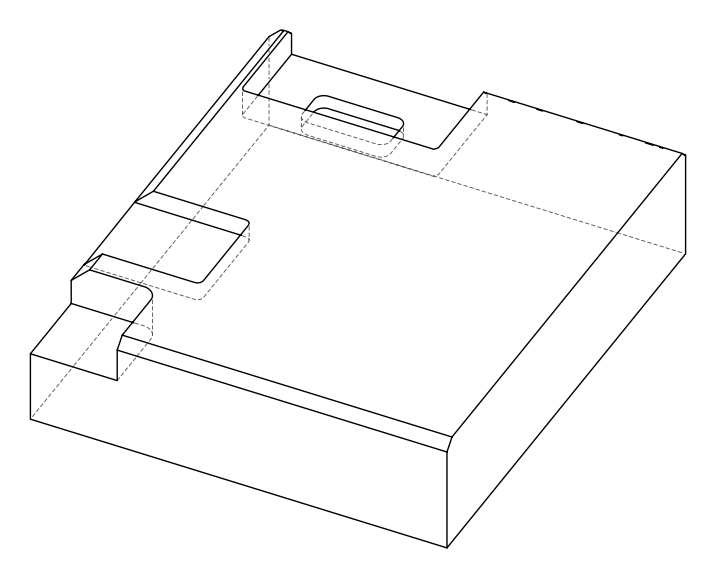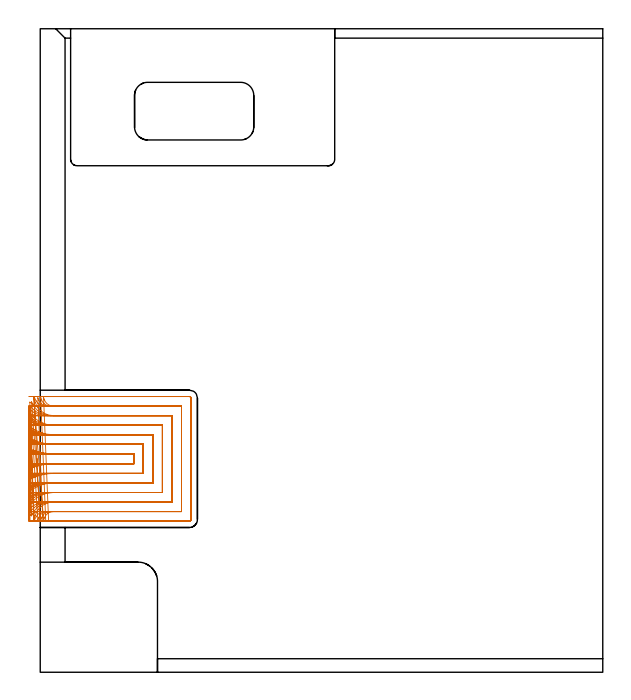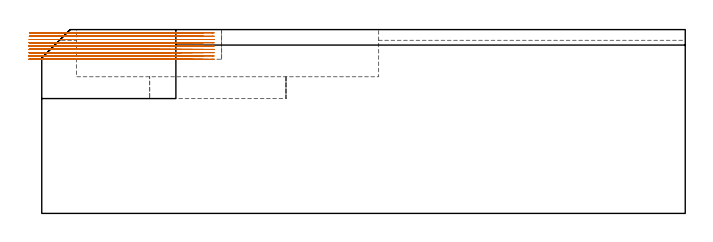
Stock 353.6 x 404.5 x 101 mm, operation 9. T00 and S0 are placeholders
(PLAN: 9 operations, 3 tool changes, 279.3 min)
(1 AREA_MILL | FG_CHAMFER_SURFACE | UGT0205_001 | 1.31 min | 4433 mm3)
(2 AREA_MILL_1 | FG_CHAMFER_SURFACE_1 | UGT0205_001 | 0.31 min | 296 mm3)
(3 AREA_MILL_2 | FG_CHAMFER_SURFACE_2 | UGT0205_001 | 4.19 min | 2998 mm3)
(4 AREA_MILL_3 | FG_CHAMFER_SURFACE_3 | UGT0205_001 | 11.11 min | 28401 mm3)
(5 AREA_MILL_4 | FG_CHAMFER_SURFACE_4 | UGT0205_001 | 9.1 min | 10303 mm3)
(6 MILL_CORNER_NOTCH_RECTANGULAR | CORNER_NOTCH_RECTANGULAR | NXT0201_012 | Follow Part, ap 4, ae 75% | 12.07 min | 191010 mm3)
(7 MILL_RECTANGULAR_POCKET | POCKET_RECTANGULAR_STRAIGHT | NXT0201_012 | Follow Part, ap 4, ae 75% | 6.3 min | 100613 mm3)
(8 MILL_SLOT | SLOT_PARTIAL_RECTANGULAR | NXT0201_008 | Follow Part, ap 1.5, ae 75% | 199.34 min | 301149 mm3)
(9 MILL_SLOT_1 | SLOT_PARTIAL_RECTANGULAR_1 | UGT0201_007 | Follow Part, ap 2, ae 75% | 35.55 min | 137039 mm3)
(TOOL UGT0205_001 | Chamfer Mill 20 x 3 x 45 deg. | D20 FL50 Z2)
(TOOL NXT0201_012 | ENDMILL 16mm [2P460-1600-NA 1630] | D16 FL38 Z6)
(TOOL NXT0201_008 | ENDMILL 6mm [2P460-0600-NA 1630] | D6 FL26 Z6)
(TOOL UGT0201_007 | End Mill 8 mm | D8 FL19 Z4)
(OP 9 MILL_SLOT_1)
G17 G21 G94 G90
T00 M6
G54
G17 G0 G90 X-6.821 Y127.826 S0 M3
G43 Z111. H0
Z99.189
G94 G1 X-4. Y128.848 F250.
G2 X-1.897 Y129.537 R36. F500.
G1 X-1.995 Y134.149
X-1.897 Y129.537
G2 X8.261 Y131. R36.
G1 X58.8
Y137.3
X8.254
G2 X-4. Y139.45 R36.
G1 X-6.821 Y140.471 F250.
X-6.738 Y121.154
X-4. Y122.38
G2 X8.261 Y125. R30. F500.
G1 X64.8
Y143.3
X8.254
G2 X-4. Y145.917 R30.
G1 X-6.738 Y147.142 F250.
X-6.579 Y114.099
X-4. Y115.632
G2 X8.261 Y119. R24. F500.
G1 X70.8
Y149.3
X8.254
G2 X-4. Y152.664 R24.
G1 X-6.579 Y154.196 F250.
X-6.196 Y106.135
X-4. Y108.179
G2 X8.261 Y113. R18. F500.
G1 X76.8
Y155.3
X8.254
G2 X-4. Y160.115 R18.
G1 X-6.197 Y162.158 F250.
X-4.087 Y95.725 F500.
X-3.19 Y98.587 F250.
G2 X8.261 Y107. R12. F500.
G1 X82.8
Y161.3
X8.254
G2 X-3.195 Y169.706 R12.
G1 X-4.094 Y172.569 F250.
X2.104 Y95.586 F500.
X2.604 Y97. F250.
G2 X8.261 Y101. R6. F500.
G1 X88.8
Y167.3
X8.254
G2 X2.597 Y171.3 R6.
G1 X2.097 Y172.714 F250.
X5.261 Y95. F500.
X8.261 F250.
X93.8 F500.
G3 X94.8 Y96. R1.
G1 Y172.3
G3 X93.8 Y173.3 R1.
G1 X8.254
X5.254 F250.
G0 Z111.
X-6.871 Y128.58
Z97.378
G1 X-4. Y129.451
G2 X6.447 Y131. R36. F500.
G1 X58.8
Y137.3
X6.44
G2 X-4. Y138.847 R36.
G1 X-6.871 Y139.717 F250.
X-6.812 Y122.078
X-4. Y123.122
G2 X6.447 Y125. R30. F500.
G1 X64.8
Y143.3
X6.44
G2 X-4. Y145.175 R30.
G1 X-6.812 Y146.219 F250.
X-6.701 Y115.301
X-4. Y116.607
G2 X6.447 Y119. R24. F500.
G1 X70.8
Y149.3
X6.44
G2 X-4. Y151.69 R24.
G1 X-6.701 Y152.995 F250.
X-6.443 Y107.917
X-4. Y109.658
G2 X6.447 Y113. R18. F500.
G1 X76.8
Y155.3
X6.44
G2 X-4. Y158.637 R18.
G1 X-6.444 Y160.377 F250.
X-5.476 Y98.296
X-3.999 Y100.907
G2 X6.447 Y107. R12. F500.
G1 X82.8
Y161.3
X6.44
G2 X-3.999 Y167.383 R12.
G1 X-5.479 Y169.992 F250.
X0.29 Y95.586 F500.
X0.79 Y97. F250.
G2 X6.447 Y101. R6. F500.
G1 X88.8
Y167.3
X6.44
G2 X0.784 Y171.3 R6.
G1 X0.284 Y172.714 F250.
X3.447 Y95. F500.
X6.447 F250.
X93.8 F500.
G3 X94.8 Y96. R1.
G1 Y172.3
G3 X93.8 Y173.3 R1.
G1 X6.44
X3.44 F250.
G0 Z111.
X-6.912 Y129.228
Z95.567
G1 X-4. Y129.948
G2 X4.639 Y131. R36. F500.
G1 X58.8
Y137.3
X4.633
G2 X-4. Y138.35 R36.
G1 X-6.912 Y139.07 F250.
X-6.873 Y122.865
X-4. Y123.729
G2 X4.639 Y125. R30. F500.
G1 X64.8
Y143.3
X4.633
G2 X-4. Y144.569 R30.
G1 X-6.873 Y145.432 F250.
X-6.799 Y116.311
X-4. Y117.391
G2 X4.639 Y119. R24. F500.
G1 X70.8
Y149.3
X4.633
G2 X-4. Y150.906 R24.
G1 X-6.799 Y151.985 F250.
X-6.632 Y109.352
X-4. Y110.791
G2 X4.639 Y113. R18. F500.
G1 X76.8
Y155.3
X4.633
G2 X-4. Y157.505 R18.
G1 X-6.632 Y158.944 F250.
X-6.082 Y101.169
X-4. Y103.329
G2 X4.639 Y107. R12. F500.
G1 X82.8
Y161.3
X4.633
G2 X-4. Y164.965 R12.
G1 X-6.084 Y167.123 F250.
X-1.504 Y95.717 F500.
X-0.974 Y97.12 F250.
G2 X4.639 Y101. R6. F500.
G1 X88.8
Y167.3
X4.633
G2 X-0.98 Y171.178 R6.
G1 X-1.51 Y172.581 F250.
X1.639 Y95. F500.
X4.639 F250.
X93.8 F500.
G3 X94.8 Y96. R1.
G1 Y172.3
G3 X93.8 Y173.3 R1.
G1 X4.633
X1.633 F250.
G0 Z111.
X-6.947 Y129.796
Z93.756
G1 X-4. Y130.359
G2 X2.761 Y131. R36. F500.
G1 X58.8
Y137.3
X2.766
G2 X-4. Y137.942 R36.
G1 X-6.947 Y138.505 F250.
X-6.923 Y123.552
X-4. Y124.228
G2 X2.761 Y125. R30. F500.
G1 X64.8
Y143.3
X2.766
G2 X-4. Y144.073 R30.
G1 X-6.923 Y144.75 F250.
X-6.879 Y117.183
X-4. Y118.028
G2 X2.761 Y119. R24. F500.
G1 X70.8
Y149.3
X2.766
G2 X-4. Y150.273 R24.
G1 X-6.878 Y151.119 F250.
X-6.78 Y110.555
X-4. Y111.682
G2 X2.761 Y113. R18. F500.
G1 X76.8
Y155.3
X2.766
G2 X-4. Y156.62 R18.
G1 X-6.78 Y157.748 F250.
X-6.479 Y103.224
X-4. Y104.914
G2 X2.761 Y107. R12. F500.
G1 X82.8
Y161.3
X2.766
G2 X-4. Y163.389 R12.
G1 X-6.478 Y165.081 F250.
X-3.947 Y95.03 F500.
X-2.594 Y97.707 F250.
G2 X2.761 Y101. R6. F500.
G1 X88.8
Y167.3
X2.766
G2 X-2.59 Y170.596 R6.
G1 X-3.942 Y173.274 F250.
X-0.239 Y95. F500.
X2.761 F250.
X93.8 F500.
G3 X94.8 Y96. R1.
G1 Y172.3
G3 X93.8 Y173.3 R1.
G1 X2.766
X-0.234 F250.
G0 Z111.
X-6.988 Y130.595
Z91.944
G1 X-4. Y130.86
G2 X-0.825 Y131. R36. F500.
G1 X58.8
Y137.3
X-0.827
G2 X-4. Y137.44 R36.
G1 X-6.988 Y137.705 F250.
X-6.983 Y124.514
X-4. Y124.831
G2 X-0.825 Y125. R30. F500.
G1 X64.8
Y143.3
X-0.827
G2 X-4. Y143.468 R30.
G1 X-6.983 Y143.786 F250.
X-6.974 Y118.392
X-4. Y118.789
G2 X-0.825 Y119. R24. F500.
G1 X70.8
Y149.3
X-0.827
G2 X-4. Y149.511 R24.
G1 X-6.974 Y149.907 F250.
X-6.953 Y112.188
X-4. Y112.718
G2 X-0.825 Y113. R18. F500.
G1 X76.8
Y155.3
X-0.827
G2 X-4. Y155.582 R18.
G1 X-6.953 Y156.111 F250.
X-6.893 Y105.778
X-4. Y106.572
G2 X-0.825 Y107. R12. F500.
G1 X82.8
Y161.3
X-0.827
G2 X-4. Y161.727 R12.
G1 X-6.893 Y162.52 F250.
X-6.545 Y98.503
X-4. Y100.091
G2 X-0.825 Y101. R6. F500.
G1 X88.8
Y167.3
X-0.827
G2 X-4. Y168.208 R6.
G1 X-6.546 Y169.794 F250.
X-3.825 Y95. F500.
X-0.825 F250.
X93.8 F500.
G3 X94.8 Y96. R1.
G1 Y172.3
G3 X93.8 Y173.3 R1.
G1 X-0.827
X-3.827 F250.
G0 Z111.
X-7. Y130.947
Z90.133
G1 X-4. Y130.995
G2 X-3.421 Y131. R36. F500.
G1 X58.8
Y137.3
X-3.42
G2 X-4. Y137.305 R36.
G1 X-7. Y137.353 F250.
X-6.999 Y124.937
X-4. Y124.994
G2 X-3.421 Y125. R30. F500.
G1 X64.8
Y143.3
X-3.42
G2 X-4. Y143.306 R30.
G1 X-6.999 Y143.364 F250.
Y118.921
X-4. Y118.993
G2 X-3.421 Y119. R24. F500.
G1 X70.8
Y149.3
X-3.42
G2 X-4. Y149.307 R24.
G1 X-6.999 Y149.38 F250.
X-6.998 Y112.894
X-4. Y112.991
G2 X-3.421 Y113. R18. F500.
G1 X76.8
Y155.3
X-3.42
G2 X-4. Y155.309 R18.
G1 X-6.998 Y155.406 F250.
X-6.997 Y106.841
X-4. Y106.986
G2 X-3.421 Y107. R12. F500.
G1 X82.8
Y161.3
X-3.42
G2 X-4. Y161.314 R12.
G1 X-6.996 Y161.459 F250.
X-6.986 Y100.682
X-4. Y100.972
G2 X-3.421 Y101. R6. F500.
G1 X88.8
Y167.3
X-3.42
G2 X-4. Y167.328 R6.
G1 X-6.986 Y167.618 F250.
X-6.421 Y95.
X-3.421
X93.8 F500.
G3 X94.8 Y96. R1.
G1 Y172.3
G3 X93.8 Y173.3 R1.
G1 X-3.42
X-6.42 F250.
G0 X-7. Y131. Z88.322
G1 X-4.
X58.8 F500.
Y137.3
X-4.
X-7. F250.
Y124.999
X-4. Y125.
X64.8 F500.
Y143.3
X-4.
X-7. F250.
Y118.999
X-4. Y119.
X70.8 F500.
Y149.3
X-4.
X-7. Y149.301 F250.
Y112.999
X-4. Y113.
X76.8 F500.
Y155.3
X-4.
X-7. Y155.301 F250.
Y106.999
X-4. Y107.
X82.8 F500.
Y161.3
X-4.
X-7. Y161.301 F250.
Y100.997
X-4. Y101.
X88.8 F500.
Y167.3
X-4.
X-7. Y167.302 F250.
X-6.994 Y95.
X-3.994
X93.8 F500.
G3 X94.8 Y96. R1.
G1 Y172.3
G3 X93.8 Y173.3 R1.
G1 X-3.995
X-6.995 F250.
G0 X-7. Y131. Z86.511
G1 X-4.
X58.8 F500.
Y137.3
X-4.
X-7. F250.
Y125.
X-4.
X64.8 F500.
Y143.3
X-4.
X-7. F250.
Y119.
X-4.
X70.8 F500.
Y149.3
X-4.
X-7. F250.
Y113.
X-4.
X76.8 F500.
Y155.3
X-4.
X-7. F250.
Y107.
X-4.
X82.8 F500.
Y161.3
X-4.
X-7. F250.
Y101.
X-4.
X88.8 F500.
Y167.3
X-4.
X-7. F250.
Y95.
X-4.
X93.8 F500.
G3 X94.8 Y96. R1.
G1 Y172.3
G3 X93.8 Y173.3 R1.
G1 X-4.
X-7. F250.
G0 Y131. Z84.7
G1 X-4.
X58.8 F500.
Y137.3
X-4.
X-7. F250.
Y125.
X-4.
X64.8 F500.
Y143.3
X-4.
X-7. F250.
Y119.
X-4.
X70.8 F500.
Y149.3
X-4.
X-7. F250.
Y113.
X-4.
X76.8 F500.
Y155.3
X-4.
X-7. F250.
Y107.
X-4.
X82.8 F500.
Y161.3
X-4.
X-7. F250.
Y101.
X-4.
X88.8 F500.
Y167.3
X-4.
X-7. F250.
Y95.
X-4.
X93.8 F500.
G3 X94.8 Y96. R1.
G1 Y172.3
G3 X93.8 Y173.3 R1.
G1 X-4.
X-7. F250.
G0 Z111.
M5
M2
